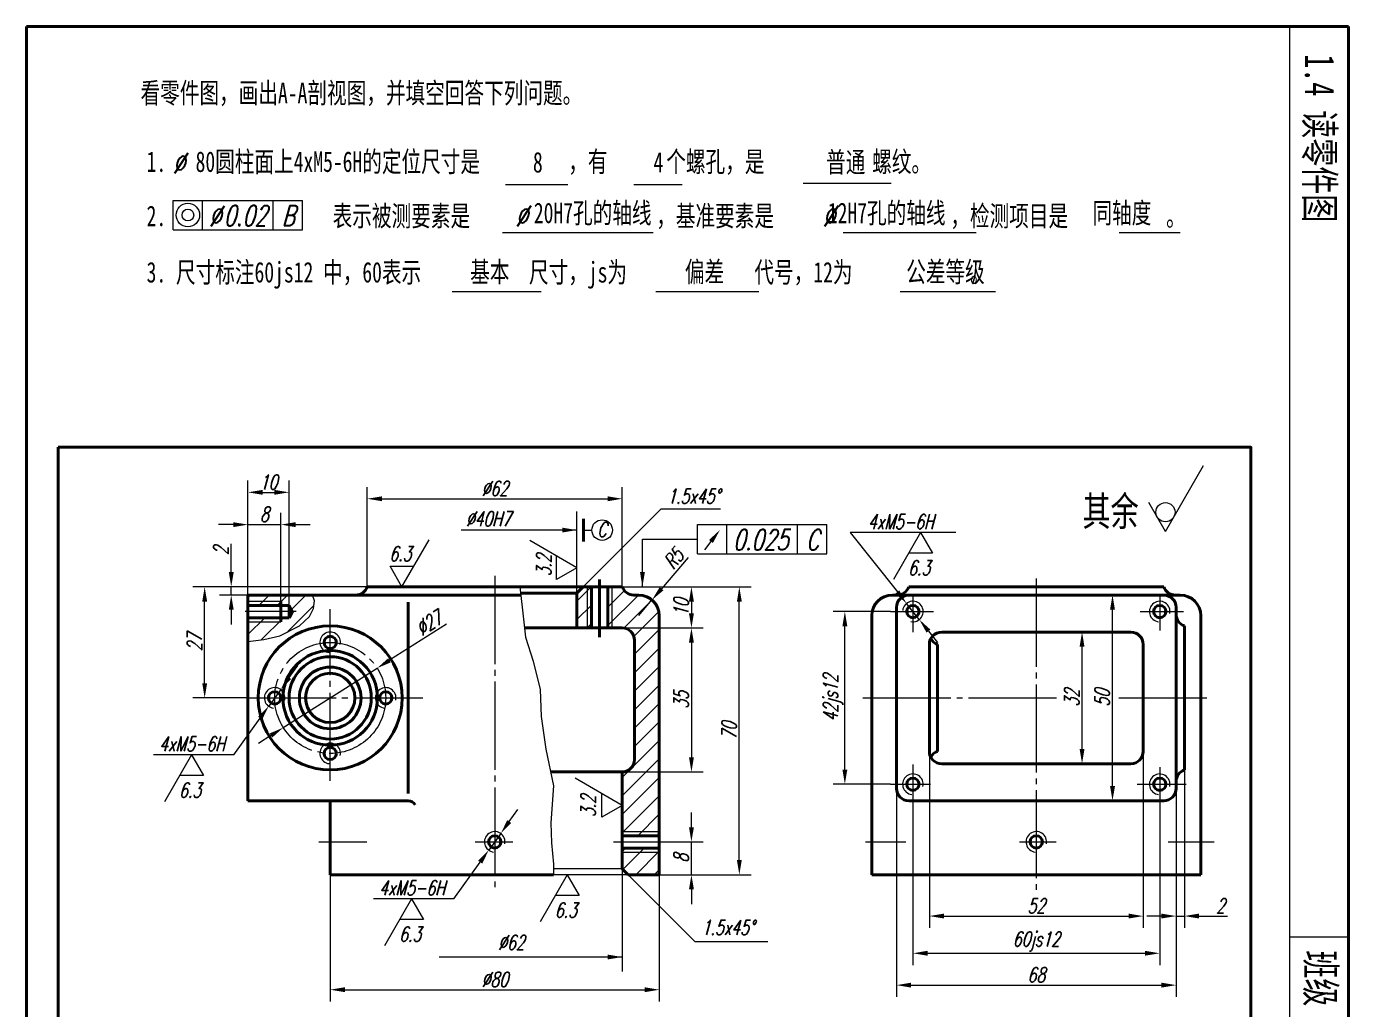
# Model space of a CAD drawing. Header units: millimetres. Extents: x -523 to 2676, y -549 to 1097.
# Drawn here: x 2451.5 to 2676.5, y 735.6 to 902.9 of the extents above; entities that cross this region are included whole.
import ezdxf

# ---------------------------------------------------------------- set-up
doc = ezdxf.new("R2010")
doc.units = ezdxf.units.MM
doc.header["$PDMODE"] = 33
doc.header["$PDSIZE"] = 1.5
doc.linetypes.add('myCENTER', pattern=[18, 15, -1, 1, -1])
for name, color, linetype, lineweight in [('中心线', 7, 'myCENTER', 25), ('剖面线', 7, 'Continuous', 25), ('尺寸', 7, 'Continuous', 25), ('文字', 7, 'Continuous', 25), ('标注', 7, 'Continuous', 25), ('标题文字', 7, 'Continuous', 25), ('答案文字', 1, 'Continuous', 25), ('粗实线', 7, 'Continuous', 50), ('细实线', 7, 'Continuous', 25)]:
    doc.layers.add(name, color=color, linetype=linetype, lineweight=lineweight)
doc.styles.add('字母标注-3.5号', font='txt.shx', dxfattribs={"width": 0.7, "oblique": 15, "height": 3.5})
doc.styles.add('尺寸文字1-2.5号', font='txt.shx', dxfattribs={"width": 0.7, "oblique": 15, "height": 2.5})
doc.styles.add('标题汉字1-5号', font='SimSun.ttf', dxfattribs={"width": 0.7, "height": 5})
doc.styles.add('标题汉字2-3.5号', font='SimSun.ttf', dxfattribs={"width": 0.7, "height": 3.5})
doc.dimstyles.new('尺寸25', dxfattribs={"dimtxt": 2.5, "dimasz": 2.5, "dimexe": 2, "dimexo": 0, "dimgap": 0.5, "dimtad": 1, "dimdec": 0, "dimdsep": 46, "dimtxsty": '尺寸文字1-2.5号', "dimcen": 0, "dimadec": 0, "dimazin": 0, "dimtol": 1, "dimtp": 0.039, "dimtfac": 0.6, "dimtdec": 3, "dimtmove": 0, "dimatfit": 3, "dimfxl": 0, "dimarcsym": 0})
pattern_1 = [(45, (540.0265, 591.5177), (-1.5715448, 1.5715448), [])]

# ---------------------------------------------------------------- blocks, each defined once
blk = doc.blocks.new('*D193')
at = {"layer": 'Defpoints', "color": 0}
for p in [(2552.85, 822.49), (2509.45, 807.5), (2552.85, 807.5)]:
    blk.add_point(p, dxfattribs=at)
at = {"layer": '尺寸', "color": 0, "lineweight": -2}
for p, q in [((2509.45, 807.5), (2509.45, 824.49)), ((2552.85, 807.5), (2552.85, 824.49)), ((2511.95, 822.49), (2550.35, 822.49))]:
    blk.add_line(p, q, dxfattribs=at)
at = {"layer": '尺寸', "color": 0}
for points in [[(2511.95, 822.9), (2511.95, 822.07), (2509.45, 822.49)], [(2550.35, 822.9), (2550.35, 822.07), (2552.85, 822.49)]]:
    blk.add_solid(points, dxfattribs=at)
at = {"layer": '尺寸', "color": 0, "insert": (2531.15, 824.24), "char_height": 2.5, "attachment_point": 5, "style": '尺寸文字1-2.5号'}
blk.add_mtext('%%C62', dxfattribs=at)
blk = doc.blocks.new('*D194')
at = {"layer": 'Defpoints', "color": 0}
for p in [(2557.91, 805.27), (2555.65, 802.6)]:
    blk.add_point(p, dxfattribs=at)
at = {"layer": '尺寸', "color": 0, "lineweight": -2}
for p, q in [((2564.07, 812.5), (2559.53, 807.17)), ((2555.65, 802.6), (2557.91, 805.27))]:
    blk.add_line(p, q, dxfattribs=at)
at = {"layer": '尺寸', "color": 0}
blk.add_solid([(2559.22, 807.44), (2559.85, 806.9), (2557.91, 805.27)], dxfattribs=at)
at = {"layer": '尺寸', "color": 0, "insert": (2561.59, 812.28), "char_height": 2.5, "attachment_point": 5, "rotation": 49.6071, "style": '尺寸文字1-2.5号'}
blk.add_mtext('R5', dxfattribs=at)
blk = doc.blocks.new('*D195')
at = {"layer": 'Defpoints', "color": 0}
for p in [(2561.02, 764.1), (2564.62, 764.1), (2559.15, 758.5)]:
    blk.add_point(p, dxfattribs=at)
at = {"layer": '尺寸', "color": 0, "lineweight": -2}
for p, q in [((2564.62, 766.6), (2564.62, 769.1)), ((2561.02, 764.1), (2566.62, 764.1)), ((2564.62, 758.5), (2564.62, 764.1)), ((2559.15, 758.5), (2566.62, 758.5)), ((2564.62, 756), (2564.62, 753.5))]:
    blk.add_line(p, q, dxfattribs=at)
at = {"layer": '尺寸', "color": 0}
for points in [[(2564.2, 766.6), (2565.04, 766.6), (2564.62, 764.1)], [(2564.2, 756), (2565.04, 756), (2564.62, 758.5)]]:
    blk.add_solid(points, dxfattribs=at)
at = {"layer": '尺寸', "color": 0, "insert": (2562.87, 761.3), "char_height": 2.5, "attachment_point": 5, "rotation": 90, "style": '尺寸文字1-2.5号'}
blk.add_mtext('8', dxfattribs=at)
blk = doc.blocks.new('*D123')
at = {"layer": 'Defpoints', "color": 0}
for p in [(2552.85, 807.5), (2572.77, 807.5), (2566.62, 758.5)]:
    blk.add_point(p, dxfattribs=at)
at = {"layer": '尺寸', "color": 0, "lineweight": -2}
for p, q in [((2552.85, 807.5), (2574.77, 807.5)), ((2572.77, 761), (2572.77, 805)), ((2566.62, 758.5), (2574.77, 758.5))]:
    blk.add_line(p, q, dxfattribs=at)
at = {"layer": '尺寸', "color": 0}
for points in [[(2572.36, 805), (2573.19, 805), (2572.77, 807.5)], [(2572.36, 761), (2573.19, 761), (2572.77, 758.5)]]:
    blk.add_solid(points, dxfattribs=at)
at = {"layer": '尺寸', "color": 0, "insert": (2571.02, 783), "char_height": 2.5, "attachment_point": 5, "rotation": 90, "style": '尺寸文字1-2.5号'}
blk.add_mtext('70', dxfattribs=at)
blk = doc.blocks.new('*D196')
at = {"layer": 'Defpoints', "color": 0}
for p in [(2552.85, 807.5), (2552.85, 800.5), (2564.62, 800.5)]:
    blk.add_point(p, dxfattribs=at)
at = {"layer": '尺寸', "color": 0, "lineweight": -2}
for p, q in [((2552.85, 807.5), (2566.62, 807.5)), ((2564.62, 805), (2564.62, 803)), ((2552.85, 800.5), (2566.62, 800.5))]:
    blk.add_line(p, q, dxfattribs=at)
at = {"layer": '尺寸', "color": 0}
for points in [[(2564.2, 805), (2565.04, 805), (2564.62, 807.5)], [(2564.2, 803), (2565.04, 803), (2564.62, 800.5)]]:
    blk.add_solid(points, dxfattribs=at)
at = {"layer": '尺寸', "color": 0, "insert": (2562.87, 804), "char_height": 2.5, "attachment_point": 5, "rotation": 90, "style": '尺寸文字1-2.5号'}
blk.add_mtext('10', dxfattribs=at)
blk = doc.blocks.new('*D197')
at = {"layer": 'Defpoints', "color": 0}
for p in [(2559.15, 800.5), (2552.85, 776), (2564.62, 776)]:
    blk.add_point(p, dxfattribs=at)
at = {"layer": '尺寸', "color": 0, "lineweight": -2}
for p, q in [((2559.15, 800.5), (2566.62, 800.5)), ((2564.62, 798), (2564.62, 778.5)), ((2552.85, 776), (2566.62, 776))]:
    blk.add_line(p, q, dxfattribs=at)
at = {"layer": '尺寸', "color": 0}
for points in [[(2564.2, 798), (2565.04, 798), (2564.62, 800.5)], [(2564.2, 778.5), (2565.04, 778.5), (2564.62, 776)]]:
    blk.add_solid(points, dxfattribs=at)
at = {"layer": '尺寸', "color": 0, "insert": (2562.87, 788.25), "char_height": 2.5, "attachment_point": 5, "rotation": 90, "style": '尺寸文字1-2.5号'}
blk.add_mtext('35', dxfattribs=at)
blk = doc.blocks.new('*D198')
at = {"layer": 'Defpoints', "color": 0}
for p in [(2486.3, 807.5), (2489.15, 806.1), (2509.45, 807.5)]:
    blk.add_point(p, dxfattribs=at)
at = {"layer": '尺寸', "color": 0, "lineweight": -2}
for p, q in [((2486.3, 810), (2486.3, 814.82)), ((2509.45, 807.5), (2484.3, 807.5)), ((2489.15, 806.1), (2484.3, 806.1)), ((2486.3, 806.1), (2486.3, 807.5)), ((2486.3, 803.6), (2486.3, 801.1))]:
    blk.add_line(p, q, dxfattribs=at)
at = {"layer": '尺寸', "color": 0}
for points in [[(2485.89, 810), (2486.72, 810), (2486.3, 807.5)], [(2485.89, 803.6), (2486.72, 803.6), (2486.3, 806.1)]]:
    blk.add_solid(points, dxfattribs=at)
at = {"layer": '尺寸', "color": 0, "insert": (2484.55, 813.66), "char_height": 2.5, "attachment_point": 5, "rotation": 90, "style": '尺寸文字1-2.5号'}
blk.add_mtext('2', dxfattribs=at)
blk = doc.blocks.new('*D199')
at = {"layer": 'Defpoints', "color": 0}
for p in [(2481.78, 807.5), (2484.3, 807.5), (2489.15, 788.6)]:
    blk.add_point(p, dxfattribs=at)
at = {"layer": '尺寸', "color": 0, "lineweight": -2}
for p, q in [((2484.3, 807.5), (2479.78, 807.5)), ((2481.78, 791.1), (2481.78, 805)), ((2489.15, 788.6), (2479.78, 788.6))]:
    blk.add_line(p, q, dxfattribs=at)
at = {"layer": '尺寸', "color": 0}
for points in [[(2481.37, 805), (2482.2, 805), (2481.78, 807.5)], [(2481.37, 791.1), (2482.2, 791.1), (2481.78, 788.6)]]:
    blk.add_solid(points, dxfattribs=at)
at = {"layer": '尺寸', "color": 0, "insert": (2480.03, 798.05), "char_height": 2.5, "attachment_point": 5, "rotation": 90, "style": '尺寸文字1-2.5号'}
blk.add_mtext('27', dxfattribs=at)
blk = doc.blocks.new('*D200')
at = {"layer": 'Defpoints', "color": 0}
for p in [(2494.75, 818.09), (2489.15, 806.1), (2494.75, 805.05)]:
    blk.add_point(p, dxfattribs=at)
at = {"layer": '尺寸', "color": 0, "lineweight": -2}
for p, q in [((2489.15, 806.1), (2489.15, 820.09)), ((2494.75, 805.05), (2494.75, 820.09)), ((2486.65, 818.09), (2484.15, 818.09)), ((2489.15, 818.09), (2494.75, 818.09)), ((2497.25, 818.09), (2499.75, 818.09))]:
    blk.add_line(p, q, dxfattribs=at)
at = {"layer": '尺寸', "color": 0}
for points in [[(2486.65, 818.5), (2486.65, 817.67), (2489.15, 818.09)], [(2497.25, 818.5), (2497.25, 817.67), (2494.75, 818.09)]]:
    blk.add_solid(points, dxfattribs=at)
at = {"layer": '尺寸', "color": 0, "insert": (2491.95, 819.84), "char_height": 2.5, "attachment_point": 5, "style": '尺寸文字1-2.5号'}
blk.add_mtext('8', dxfattribs=at)
blk = doc.blocks.new('*D201')
at = {"layer": 'Defpoints', "color": 0}
for p in [(2496.15, 823.58), (2489.15, 820.09), (2496.15, 804.35)]:
    blk.add_point(p, dxfattribs=at)
at = {"layer": '尺寸', "color": 0, "lineweight": -2}
for p, q in [((2489.15, 820.09), (2489.15, 825.58)), ((2491.65, 823.58), (2493.65, 823.58)), ((2496.15, 804.35), (2496.15, 825.58))]:
    blk.add_line(p, q, dxfattribs=at)
at = {"layer": '尺寸', "color": 0}
for points in [[(2491.65, 824), (2491.65, 823.17), (2489.15, 823.58)], [(2493.65, 824), (2493.65, 823.17), (2496.15, 823.58)]]:
    blk.add_solid(points, dxfattribs=at)
at = {"layer": '尺寸', "color": 0, "insert": (2492.65, 825.33), "char_height": 2.5, "attachment_point": 5, "style": '尺寸文字1-2.5号'}
blk.add_mtext('10', dxfattribs=at)
blk = doc.blocks.new('*D202')
at = {"layer": 'Defpoints', "color": 0}
for p in [(2511.13, 793.66), (2495.16, 783.54)]:
    blk.add_point(p, dxfattribs=at)
at = {"layer": '尺寸', "color": 0, "lineweight": -2}
for p, q in [((2522.95, 801.15), (2513.24, 795)), ((2495.16, 783.54), (2511.13, 793.66)), ((2493.05, 782.2), (2490.94, 780.86))]:
    blk.add_line(p, q, dxfattribs=at)
at = {"layer": '尺寸', "color": 0}
for points in [[(2513.02, 795.35), (2513.46, 794.65), (2511.13, 793.66)], [(2492.83, 782.55), (2493.28, 781.85), (2495.16, 783.54)]]:
    blk.add_solid(points, dxfattribs=at)
at = {"layer": '尺寸', "color": 0, "insert": (2519.95, 801.33), "char_height": 2.5, "attachment_point": 5, "rotation": 32.3729, "style": '尺寸文字1-2.5号'}
blk.add_mtext('%%c27', dxfattribs=at)
blk = doc.blocks.new('*D203')
at = {"layer": 'Defpoints', "color": 0}
for p in [(2494.72, 790.02), (2492.68, 787.18)]:
    blk.add_point(p, dxfattribs=at)
at = {"layer": '尺寸', "color": 0, "lineweight": -2}
for p, q in [((2496.17, 792.05), (2497.63, 794.09)), ((2494.72, 790.02), (2492.68, 787.18)), ((2486.75, 778.91), (2491.22, 785.15))]:
    blk.add_line(p, q, dxfattribs=at)
at = {"layer": '尺寸', "color": 0}
for points in [[(2495.83, 792.3), (2496.51, 791.81), (2494.72, 790.02)], [(2490.88, 785.39), (2491.56, 784.9), (2492.68, 787.18)]]:
    blk.add_solid(points, dxfattribs=at)
blk = doc.blocks.new('*D124')
at = {"layer": 'Defpoints', "color": 0}
for p in [(2532.17, 765.52), (2530.13, 762.68)]:
    blk.add_point(p, dxfattribs=at)
at = {"layer": '尺寸', "color": 0, "lineweight": -2}
for p, q in [((2533.62, 767.55), (2535.08, 769.59)), ((2532.17, 765.52), (2530.13, 762.68)), ((2524.2, 754.41), (2528.67, 760.65))]:
    blk.add_line(p, q, dxfattribs=at)
at = {"layer": '尺寸', "color": 0}
for points in [[(2533.28, 767.8), (2533.96, 767.31), (2532.17, 765.52)], [(2528.33, 760.89), (2529.01, 760.4), (2530.13, 762.68)]]:
    blk.add_solid(points, dxfattribs=at)
blk = doc.blocks.new('*D204')
at = {"layer": 'Defpoints', "color": 0}
for p in [(2503.15, 758.5), (2559.15, 758.5), (2559.15, 738.94)]:
    blk.add_point(p, dxfattribs=at)
at = {"layer": '尺寸', "color": 0, "lineweight": -2}
for p, q in [((2503.15, 758.5), (2503.15, 736.94)), ((2559.15, 758.5), (2559.15, 736.94)), ((2505.65, 738.94), (2556.65, 738.94))]:
    blk.add_line(p, q, dxfattribs=at)
at = {"layer": '尺寸', "color": 0}
for points in [[(2505.65, 739.36), (2505.65, 738.52), (2503.15, 738.94)], [(2556.65, 739.36), (2556.65, 738.52), (2559.15, 738.94)]]:
    blk.add_solid(points, dxfattribs=at)
at = {"layer": '尺寸', "color": 0, "insert": (2531.15, 740.69), "char_height": 2.5, "attachment_point": 5, "style": '尺寸文字1-2.5号'}
blk.add_mtext('%%c80', dxfattribs=at)
blk = doc.blocks.new('*D205')
at = {"layer": 'Defpoints', "color": 0}
for p in [(2601.22, 804.67), (2603.4, 801.93)]:
    blk.add_point(p, dxfattribs=at)
at = {"layer": '尺寸', "color": 0, "lineweight": -2}
for p, q in [((2591.64, 816.74), (2599.67, 806.63)), ((2603.4, 801.93), (2601.22, 804.67)), ((2604.95, 799.97), (2606.51, 798.01))]:
    blk.add_line(p, q, dxfattribs=at)
at = {"layer": '尺寸', "color": 0}
for points in [[(2600, 806.89), (2599.34, 806.37), (2601.22, 804.67)], [(2605.28, 800.23), (2604.63, 799.71), (2603.4, 801.93)]]:
    blk.add_solid(points, dxfattribs=at)
blk = doc.blocks.new('*D206')
at = {"layer": 'Defpoints', "color": 0}
for p in [(2590.73, 803.3), (2598.51, 803.3), (2598.51, 773.9)]:
    blk.add_point(p, dxfattribs=at)
at = {"layer": '尺寸', "color": 0, "lineweight": -2}
for p, q in [((2598.51, 803.3), (2588.73, 803.3)), ((2590.73, 776.4), (2590.73, 800.8)), ((2598.51, 773.9), (2588.73, 773.9))]:
    blk.add_line(p, q, dxfattribs=at)
at = {"layer": '尺寸', "color": 0}
for points in [[(2590.32, 800.8), (2591.15, 800.8), (2590.73, 803.3)], [(2590.32, 776.4), (2591.15, 776.4), (2590.73, 773.9)]]:
    blk.add_solid(points, dxfattribs=at)
at = {"layer": '尺寸', "color": 0, "insert": (2588.72, 788.6), "char_height": 2.5, "attachment_point": 5, "rotation": 90, "style": '尺寸文字1-2.5号'}
blk.add_mtext('42js12', dxfattribs=at)
blk = doc.blocks.new('*D207')
at = {"layer": 'Defpoints', "color": 0}
for p in [(2631.1, 799.8), (2631.81, 799.8), (2631.45, 777.4)]:
    blk.add_point(p, dxfattribs=at)
at = {"layer": '尺寸', "color": 0, "lineweight": -2}
for p, q in [((2631.81, 799.8), (2629.1, 799.8)), ((2631.1, 779.9), (2631.1, 797.3)), ((2631.45, 777.4), (2629.1, 777.4))]:
    blk.add_line(p, q, dxfattribs=at)
at = {"layer": '尺寸', "color": 0}
for points in [[(2630.68, 797.3), (2631.51, 797.3), (2631.1, 799.8)], [(2630.68, 779.9), (2631.51, 779.9), (2631.1, 777.4)]]:
    blk.add_solid(points, dxfattribs=at)
at = {"layer": '尺寸', "color": 0, "insert": (2629.35, 788.6), "char_height": 2.5, "attachment_point": 5, "rotation": 90, "style": '尺寸文字1-2.5号'}
blk.add_mtext('32', dxfattribs=at)
blk = doc.blocks.new('*D208')
at = {"layer": 'Defpoints', "color": 0}
for p in [(2636.28, 806.1), (2636.81, 806.1), (2636.81, 771.1)]:
    blk.add_point(p, dxfattribs=at)
at = {"layer": '尺寸', "color": 0, "lineweight": -2}
for p, q in [((2636.81, 806.1), (2634.28, 806.1)), ((2636.28, 773.6), (2636.28, 803.6)), ((2636.81, 771.1), (2634.28, 771.1))]:
    blk.add_line(p, q, dxfattribs=at)
at = {"layer": '尺寸', "color": 0}
for points in [[(2635.86, 803.6), (2636.7, 803.6), (2636.28, 806.1)], [(2635.86, 773.6), (2636.7, 773.6), (2636.28, 771.1)]]:
    blk.add_solid(points, dxfattribs=at)
at = {"layer": '尺寸', "color": 0, "insert": (2634.53, 788.6), "char_height": 2.5, "attachment_point": 5, "rotation": 90, "style": '尺寸文字1-2.5号'}
blk.add_mtext('50', dxfattribs=at)
blk = doc.blocks.new('*D209')
at = {"layer": 'Defpoints', "color": 0}
for p in [(2605.11, 779.5), (2641.51, 779.5), (2641.51, 751.47)]:
    blk.add_point(p, dxfattribs=at)
at = {"layer": '尺寸', "color": 0, "lineweight": -2}
for p, q in [((2605.11, 779.5), (2605.11, 749.47)), ((2641.51, 779.5), (2641.51, 749.47)), ((2607.61, 751.47), (2639.01, 751.47))]:
    blk.add_line(p, q, dxfattribs=at)
at = {"layer": '尺寸', "color": 0}
for points in [[(2607.61, 751.89), (2607.61, 751.06), (2605.11, 751.47)], [(2639.01, 751.89), (2639.01, 751.06), (2641.51, 751.47)]]:
    blk.add_solid(points, dxfattribs=at)
at = {"layer": '尺寸', "color": 0, "insert": (2623.31, 753.22), "char_height": 2.5, "attachment_point": 5, "style": '尺寸文字1-2.5号'}
blk.add_mtext('52', dxfattribs=at)
blk = doc.blocks.new('*D210')
at = {"layer": 'Defpoints', "color": 0}
for p in [(2602.31, 770.02), (2644.31, 769.54), (2644.31, 745.14)]:
    blk.add_point(p, dxfattribs=at)
at = {"layer": '尺寸', "color": 0, "lineweight": -2}
for p, q in [((2602.31, 770.02), (2602.31, 743.14)), ((2644.31, 769.54), (2644.31, 743.14)), ((2604.81, 745.14), (2641.81, 745.14))]:
    blk.add_line(p, q, dxfattribs=at)
at = {"layer": '尺寸', "color": 0}
for points in [[(2604.81, 745.56), (2604.81, 744.73), (2602.31, 745.14)], [(2641.81, 745.56), (2641.81, 744.73), (2644.31, 745.14)]]:
    blk.add_solid(points, dxfattribs=at)
at = {"layer": '尺寸', "color": 0, "insert": (2623.31, 747.15), "char_height": 2.5, "attachment_point": 5, "style": '尺寸文字1-2.5号'}
blk.add_mtext('60js12', dxfattribs=at)
blk = doc.blocks.new('*D211')
at = {"layer": 'Defpoints', "color": 0}
for p in [(2599.51, 773.2), (2647.11, 773.2), (2647.11, 739.72)]:
    blk.add_point(p, dxfattribs=at)
at = {"layer": '尺寸', "color": 0, "lineweight": -2}
for p, q in [((2599.51, 773.2), (2599.51, 737.72)), ((2647.11, 773.2), (2647.11, 737.72)), ((2602.01, 739.72), (2644.61, 739.72))]:
    blk.add_line(p, q, dxfattribs=at)
at = {"layer": '尺寸', "color": 0}
for points in [[(2602.01, 740.13), (2602.01, 739.3), (2599.51, 739.72)], [(2644.61, 740.13), (2644.61, 739.3), (2647.11, 739.72)]]:
    blk.add_solid(points, dxfattribs=at)
at = {"layer": '尺寸', "color": 0, "insert": (2623.31, 741.47), "char_height": 2.5, "attachment_point": 5, "style": '尺寸文字1-2.5号'}
blk.add_mtext('68', dxfattribs=at)
blk = doc.blocks.new('*D212')
at = {"layer": 'Defpoints', "color": 0}
for p in [(2648.51, 776.35), (2647.11, 758.5), (2648.51, 751.47)]:
    blk.add_point(p, dxfattribs=at)
at = {"layer": '尺寸', "color": 0, "lineweight": -2}
for p, q in [((2648.51, 776.35), (2648.51, 749.47)), ((2647.11, 758.5), (2647.11, 749.47)), ((2644.61, 751.47), (2642.11, 751.47)), ((2647.11, 751.47), (2648.51, 751.47)), ((2651.01, 751.47), (2655.83, 751.47))]:
    blk.add_line(p, q, dxfattribs=at)
at = {"layer": '尺寸', "color": 0}
for points in [[(2644.61, 751.89), (2644.61, 751.06), (2647.11, 751.47)], [(2651.01, 751.89), (2651.01, 751.06), (2648.51, 751.47)]]:
    blk.add_solid(points, dxfattribs=at)
at = {"layer": '尺寸', "color": 0, "insert": (2654.67, 753.22), "char_height": 2.5, "attachment_point": 5, "style": '尺寸文字1-2.5号'}
blk.add_mtext('2', dxfattribs=at)

msp = doc.modelspace()

# ---------------------------------------------------------------- hatches: boundary and pattern name
at = {"layer": '剖面线'}
h = msp.add_hatch(dxfattribs=at)
h.set_pattern_fill('ANSI31', color=256, scale=0.7, style=0)
h.set_pattern_definition(pattern_1)
h.paths.add_polyline_path([(2500.291, 803.842), (2500.488, 805.092), (2500.159, 806.1), (2489.145, 806.1), (2489.145, 804.35), (2496.145, 804.35), (2496.752, 803.3), (2496.145, 802.25), (2489.145, 802.25), (2489.145, 798.186), (2491.859, 798.515), (2494.56, 799.173), (2497.919, 800.883), (2499.632, 802.461)])
h = msp.add_hatch(dxfattribs=at)
h.set_pattern_fill('ANSI31', color=256, scale=0.7, style=0)
h.set_pattern_definition(pattern_1)
h.paths.add_polyline_path([(2547.595, 807.5), (2546.195, 807.5), (2545.145, 806.45), (2545.145, 800.5), (2547.595, 800.5)])
h.paths.add_polyline_path([(2559.145, 802.6, 0.4142136), (2555.645, 806.1), (2554.825, 806.1, -0.3178372), (2552.845, 807.5), (2550.395, 807.5), (2550.395, 800.5), (2552.845, 800.5, -0.4142136), (2554.945, 798.4), (2554.945, 778.1, -0.4142136), (2552.845, 776), (2552.845, 765.15), (2559.145, 765.15)])
h.paths.add_polyline_path([(2559.145, 763.05), (2552.845, 763.05), (2552.845, 759.5), (2553.845, 758.5), (2559.145, 758.5)])

# ---------------------------------------------------------------- linework, layer by layer
at = {"layer": '中心线'}
for p, q in [((2531.145, 809.368), (2531.145, 755.931)), ((2623.311, 808.902), (2623.311, 755.931)), ((2602.311, 806.1), (2602.311, 799.801)), ((2644.311, 806.1), (2644.311, 800.044)), ((2497.364, 803.3), (2488.676, 803.3)), ((2503.145, 774.486), (2503.145, 803.727)), ((2598.511, 803.3), (2605.813, 803.3)), ((2640.976, 803.3), (2648.378, 803.3)), ((2489.145, 788.6), (2518.918, 788.6)), ((2593.767, 788.6), (2627.344, 788.6)), ((2637.351, 788.6), (2653.124, 788.6)), ((2602.311, 777.284), (2602.311, 770.02)), ((2644.311, 776.799), (2644.311, 769.536)), ((2598.511, 773.9), (2605.328, 773.9)), ((2640.491, 773.9), (2648.813, 773.9)), ((2501.189, 764.1), (2509.381, 764.1)), ((2527.825, 764.1), (2534.247, 764.1)), ((2551.373, 764.1), (2561.018, 764.1)), ((2594.227, 764.1), (2601.129, 764.1)), ((2620.455, 764.1), (2626.667, 764.1)), ((2645.762, 764.1), (2653.566, 764.1))]:
    msp.add_line(p, q, dxfattribs=at)
msp.add_circle((2503.145, 788.6), 9.45, dxfattribs=at)
at = {"layer": '尺寸'}
for p, q in [((2476.427, 873.267), (2498.446, 873.267)), ((2476.427, 868.267), (2476.427, 873.267)), ((2481.427, 868.267), (2481.427, 873.267)), ((2493.446, 868.267), (2493.446, 873.267)), ((2498.446, 868.267), (2498.446, 873.267)), ((2476.427, 868.267), (2498.446, 868.267)), ((2546.195, 807.5), (2559.484, 820.789)), ((2559.484, 820.789), (2569.583, 820.789)), ((2565.642, 818.123), (2587.661, 818.123)), ((2565.642, 813.123), (2565.642, 818.123)), ((2570.642, 813.123), (2570.642, 818.123)), ((2582.661, 813.123), (2582.661, 818.123)), ((2587.661, 813.123), (2587.661, 818.123)), ((2609.622, 816.743), (2591.642, 816.743)), ((2565.642, 813.123), (2587.661, 813.123)), ((2486.751, 778.914), (2473.069, 778.914)), ((2552.845, 759.5), (2541.164, 759.5)), ((2553.845, 758.5), (2541.164, 758.5)), ((2552.845, 759.5), (2552.845, 742.037)), ((2553.845, 758.5), (2565.224, 747.121)), ((2524.201, 754.414), (2510.519, 754.414)), ((2565.224, 747.121), (2577.649, 747.121))]:
    msp.add_line(p, q, dxfattribs=at)
msp.add_lwpolyline([(2567.947, 815.222), (2566.837, 813.797)], dxfattribs=at)
msp.add_solid([(2567.618, 815.478), (2569.483, 817.194), (2568.275, 814.965)], dxfattribs=at)
at = {"layer": '文字'}
for p, q in [((2532.954, 875.962), (2543.607, 875.962)), ((2554.828, 875.962), (2563.066, 875.962)), ((2583.616, 876.202), (2598.623, 876.202)), ((2532.451, 867.79), (2558.108, 867.79)), ((2590.458, 867.79), (2613.097, 867.79)), ((2637.426, 867.79), (2647.775, 867.79)), ((2523.878, 857.787), (2539.03, 857.787)), ((2558.581, 857.787), (2576.086, 857.787)), ((2600.151, 857.787), (2616.35, 857.787))]:
    msp.add_line(p, q, dxfattribs=at)
for radius in [2, 1]:
    msp.add_circle((2478.927, 870.767), radius, dxfattribs=at)
at = {"layer": '标注'}
for p, q in [((2645.285, 816.937), (2651.751, 828.137)), ((2645.285, 816.937), (2642.456, 821.837)), ((2546.272, 817.16), (2547.677, 817.16)), ((2515.361, 807.5), (2519.98, 815.5)), ((2545.145, 810.759), (2537.145, 815.377)), ((2603.604, 816.743), (2598.986, 808.743)), ((2603.604, 816.743), (2605.625, 813.243)), ((2541.645, 808.738), (2541.645, 812.779)), ((2605.625, 813.243), (2601.584, 813.243)), ((2513.34, 811), (2517.382, 811)), ((2515.361, 807.5), (2513.34, 811)), ((2545.145, 810.759), (2541.645, 808.738)), ((2479.539, 778.914), (2474.92, 770.914)), ((2479.539, 778.914), (2481.56, 775.414)), ((2481.56, 775.414), (2477.518, 775.414)), ((2552.845, 770.307), (2544.845, 774.926)), ((2549.345, 768.286), (2549.345, 772.327)), ((2552.845, 770.307), (2549.345, 768.286)), ((2543.49, 758.5), (2538.871, 750.5)), ((2543.49, 758.5), (2545.51, 755)), ((2516.989, 754.414), (2512.37, 746.414)), ((2516.989, 754.414), (2519.01, 750.914)), ((2545.51, 755), (2541.469, 755)), ((2519.01, 750.914), (2514.968, 750.914))]:
    msp.add_line(p, q, dxfattribs=at)
for centre, radius in [((2645.285, 820.204), 1.633), ((2549.427, 817.16), 1.75)]:
    msp.add_circle(centre, radius, dxfattribs=at)
at = {"layer": '粗实线'}
for p, q in [((2451.452, 902.868), (2451.452, 592.868)), ((2676.452, 902.868), (2451.452, 902.868)), ((2676.452, 592.868), (2676.452, 902.868)), ((2546.272, 815.206), (2546.272, 819.074)), ((2548.995, 808.724), (2548.995, 798.947)), ((2489.145, 806.1), (2489.145, 771.1)), ((2489.145, 806.1), (2535.575, 806.1)), ((2509.445, 807.5), (2535.4, 807.5)), ((2546.195, 807.5), (2535.4, 807.5)), ((2545.145, 806.45), (2535.531, 806.45)), ((2546.195, 807.5), (2545.145, 806.45)), ((2545.145, 800.5), (2545.145, 806.45)), ((2546.195, 807.5), (2552.845, 807.5)), ((2547.595, 807.5), (2547.595, 800.5)), ((2550.395, 807.5), (2550.395, 800.5)), ((2554.825, 806.1), (2555.645, 806.1)), ((2598.811, 806.1), (2601.611, 806.1)), ((2601.611, 807.5), (2645.011, 807.5)), ((2601.611, 806.1), (2645.011, 806.1)), ((2647.811, 806.1), (2645.011, 806.1)), ((2489.145, 804.35), (2496.145, 804.35)), ((2494.745, 805.05), (2494.745, 801.55)), ((2496.145, 804.35), (2496.145, 802.25)), ((2496.145, 804.35), (2496.752, 803.3)), ((2496.145, 802.25), (2496.752, 803.3)), ((2516.395, 772.326), (2516.395, 804.874)), ((2599.511, 804), (2599.511, 773.2)), ((2647.111, 804), (2647.111, 773.2)), ((2489.145, 802.25), (2496.145, 802.25)), ((2559.145, 758.5), (2559.145, 802.6)), ((2595.311, 758.5), (2595.311, 802.6)), ((2651.311, 758.5), (2651.311, 802.6)), ((2536.22, 800.5), (2552.845, 800.5)), ((2607.211, 799.8), (2639.411, 799.8)), ((2648.511, 800.85), (2648.511, 776.35)), ((2554.945, 798.4), (2554.945, 778.1)), ((2605.111, 797.7), (2605.111, 779.5)), ((2606.511, 797.7), (2606.511, 779.5)), ((2641.511, 797.7), (2641.511, 779.5)), ((2607.211, 777.4), (2639.411, 777.4)), ((2540.661, 776), (2552.845, 776)), ((2552.845, 776), (2552.845, 759.5)), ((2489.145, 771.1), (2516.395, 771.1)), ((2503.145, 758.5), (2503.145, 771.1)), ((2601.611, 771.1), (2645.011, 771.1)), ((2552.845, 765.15), (2559.145, 765.15)), ((2552.845, 763.05), (2559.145, 763.05)), ((2503.145, 758.5), (2541.164, 758.5)), ((2552.845, 759.5), (2553.845, 758.5)), ((2553.845, 758.5), (2559.145, 758.5)), ((2595.311, 758.5), (2651.311, 758.5))]:
    msp.add_line(p, q, dxfattribs=at)
msp.add_lwpolyline([(2456.853, 831.258), (2659.84, 831.258), (2659.84, 598.322), (2456.853, 598.322)], close=True, dxfattribs=at)
for centre, radius in [((2602.311, 803.3), 1.05), ((2644.311, 803.3), 1.05), ((2503.145, 788.6), 12.25), ((2503.145, 798.05), 1.05), ((2503.145, 788.6), 8.05), ((2503.145, 788.6), 7), ((2503.145, 788.6), 5.25), ((2503.145, 788.6), 4.2), ((2493.695, 788.6), 1.05), ((2512.595, 788.6), 1.05), ((2503.145, 779.15), 1.05), ((2602.311, 773.9), 1.05), ((2644.311, 773.9), 1.05), ((2531.145, 764.1), 1.05), ((2623.311, 764.1), 1.05)]:
    msp.add_circle(centre, radius, dxfattribs=at)
for centre, radius, start, end in [((2507.465, 808.2), 2.1, 270, 340.52878), ((2554.825, 808.2), 2.1, 199.47122, 270), ((2555.645, 802.6), 3.5, 0, 90), ((2598.811, 802.6), 3.5, 90, 180), ((2601.611, 804), 2.1, 90, 180), ((2599.631, 808.2), 2.1, 270, 340.52878), ((2646.991, 808.2), 2.1, 199.47122, 270), ((2645.011, 804), 2.1, 0, 90), ((2647.811, 802.6), 3.5, 0, 90), ((2649.211, 802.83), 2.1, 180, 250.52878), ((2552.845, 798.4), 2.1, 0, 90), ((2607.211, 797.7), 2.1, 90, 180), ((2639.411, 797.7), 2.1, 0, 90), ((2607.211, 799.68), 2.1, 208.12551, 250.52878), ((2607.211, 779.5), 2.1, 180, 270), ((2607.211, 777.52), 2.1, 109.47122, 151.87449), ((2639.411, 779.5), 2.1, 270, 0), ((2552.845, 778.1), 2.1, 270, 0), ((2649.211, 774.37), 2.1, 109.47122, 180), ((2601.611, 773.2), 2.1, 180, 270), ((2645.011, 773.2), 2.1, 270, 0), ((2516.395, 769.7), 1.4, 30, 90)]:
    msp.add_arc(centre, radius, start, end, dxfattribs=at)
at = {"layer": '细实线'}
for p, q in [((2666.452, 592.868), (2666.452, 902.868)), ((2545.145, 806.45), (2545.145, 820.309)), ((2546.895, 807.5), (2546.895, 800.5)), ((2551.095, 807.5), (2551.095, 800.5)), ((2489.145, 805.05), (2494.745, 805.05)), ((2489.145, 801.55), (2494.745, 801.55)), ((2552.845, 765.85), (2559.145, 765.85)), ((2552.845, 762.35), (2559.145, 762.35)), ((2676.452, 747.868), (2666.452, 747.868))]:
    msp.add_line(p, q, dxfattribs=at)
for points in [[(2489.145, 798.186), (2491.859, 798.515), (2494.56, 799.173), (2497.919, 800.883), (2499.632, 802.461), (2500.291, 803.842), (2500.488, 805.092), (2500.159, 806.1)], [(2535.4, 807.5), (2535.894, 803.539), (2536.388, 798.935), (2537.705, 794.825), (2538.858, 790.056), (2539.023, 785.453), (2539.846, 779.862), (2541.164, 773.614), (2540.67, 767.366), (2540.834, 763.913), (2541.164, 760.296), (2541.164, 758.5)]]:
    msp.add_lwpolyline(points, dxfattribs=at)
for centre, start, end in [((2602.311, 803.3), 258.07438, 173.7145), ((2644.311, 803.3), 348.07438, 263.7145), ((2503.145, 798.05), 348.07438, 263.7145), ((2493.695, 788.6), 348.07438, 263.7145), ((2512.595, 788.6), 348.07438, 263.7145), ((2503.145, 779.15), 348.07438, 263.7145), ((2602.311, 773.9), 348.07438, 263.7145), ((2644.311, 773.9), 348.07438, 263.7145), ((2531.145, 764.1), 348.07438, 263.7145), ((2623.311, 764.1), 348.07438, 263.7145)]:
    msp.add_arc(centre, 1.75, start, end, dxfattribs=at)

# ---------------------------------------------------------------- texts
at = {"layer": '尺寸', "oblique": 15, "width": 0.7}
for s, height, style, p in [('0.02', 3.5, '字母标注-3.5号', (2485.013, 868.915)), ('B', 3.5, '字母标注-3.5号', (2494.892, 868.915)), ('1.5x45%%D', 2.5, '尺寸文字1-2.5号', (2560.503, 821.664)), ('%%c40H7', 2.5, '尺寸文字1-2.5号', (2526.221, 817.826)), ('4xM5-6H', 2.5, '尺寸文字1-2.5号', (2594.664, 817.342)), ('0.025', 3.5, '字母标注-3.5号', (2571.664, 813.771)), ('C', 3.5, '字母标注-3.5号', (2584.107, 813.771)), ('4xM5-6H', 2.5, '尺寸文字1-2.5号', (2474.032, 779.514)), ('4xM5-6H', 2.5, '尺寸文字1-2.5号', (2511.482, 755.014)), ('1.5x45%%D', 2.5, '尺寸文字1-2.5号', (2566.366, 748.277)), ('%%c62', 2.5, '尺寸文字1-2.5号', (2531.721, 745.731))]:
    msp.add_text(s, height=height, dxfattribs=dict(at, style=style)).set_placement(p)
at = {"layer": '尺寸', "style": '标题汉字1-5号', "width": 0.7}
msp.add_text('其余', height=5, dxfattribs=at).set_placement((2631.179, 817.882))
at = {"layer": '文字', "style": '标题汉字2-3.5号', "width": 0.7}
for s, p in [('看零件图，画出A-A剖视图，并填空回答下列问题。', (2470.867, 889.802)), ('1.   80圆柱面上4xM5-6H的定位尺寸是         ，有      个螺孔，是           螺纹。', (2471.9, 878.109)), ('2.                 表示被测要素是                   ，基准要素是                  ，检测项目是          。', (2471.9, 868.873)), ('3. 尺寸标注60js12 中，60表示           尺寸，js为             代号，12为            。', (2471.9, 859.293))]:
    msp.add_text(s, height=3.5, dxfattribs=at).set_placement(p)
at = {"layer": '文字', "style": '尺寸文字1-2.5号', "oblique": 15, "width": 0.7}
for p in [(2476.317, 877.874), (2482.51, 868.867)]:
    msp.add_text('%%C', height=3.5, dxfattribs=at).set_placement(p)
at = {"layer": '标注', "style": '尺寸文字1-2.5号', "oblique": 15, "width": 0.7}
for s, p in [('C', (2548.591, 815.984)), ('6.3', (2513.208, 811.889)), ('6.3', (2601.486, 809.469)), ('6.3', (2477.42, 771.64)), ('6.3', (2541.371, 751.226)), ('6.3', (2514.87, 747.14))]:
    msp.add_text(s, height=2.5, dxfattribs=at).set_placement(p)
for p in [(2540.756, 809.282), (2548.304, 768.31)]:
    msp.add_text('3.2', height=2.5, rotation=90, dxfattribs=at).set_placement(p)
at = {"layer": '标题文字', "style": '标题汉字1-5号', "width": 0.7}
for s, p in [('1.4 读零件图', (2669.05, 898.134)), ('班级', (2669.216, 745.642))]:
    msp.add_text(s, height=5, rotation=270, dxfattribs=at).set_placement(p)
at = {"layer": '答案文字', "style": '标题汉字2-3.5号', "width": 0.7}
for s, p in [('普通', (2587.544, 878.013)), ('8', (2537.651, 878.013)), ('4', (2558.165, 878.013)), ('20H7孔的轴线                  12H7孔的轴线               同轴度', (2537.802, 869.381)), ('基本', (2526.96, 859.358)), ('偏差', (2563.506, 859.358)), ('公差等级', (2601.17, 859.358))]:
    msp.add_text(s, height=3.5, dxfattribs=at).set_placement(p)
at = {"layer": '答案文字', "style": '尺寸文字1-2.5号', "oblique": 15, "width": 0.7}
for p in [(2534.664, 868.878), (2586.957, 868.878)]:
    msp.add_text('%%C', height=3.5, dxfattribs=at).set_placement(p)

# ---------------------------------------------------------------- dimensions: what is measured, and where the dimension line sits
at = {"layer": '尺寸'}
for base, p1, p2, text, picture, middle in [((2496.145, 823.582), (2489.145, 820.087), (2496.145, 804.35), '10', '*D201', (2492.645, 825.332)), ((2552.845, 822.487), (2509.445, 807.5), (2552.845, 807.5), '%%C62', '*D193', (2531.145, 824.237)), ((2494.745, 818.087), (2489.145, 806.1), (2494.745, 805.05), '8', '*D200', (2491.945, 819.837)), ((2641.511, 751.475), (2605.111, 779.5), (2641.511, 779.5), '52', '*D209', (2623.311, 753.225)), ((2648.511, 751.475), (2647.111, 758.5), (2648.511, 776.35), '2', '*D212', (2654.672, 753.225)), ((2647.111, 739.718), (2599.511, 773.2), (2647.111, 773.2), '68', '*D211', (2623.311, 741.468)), ((2644.311, 745.144), (2602.311, 770.02), (2644.311, 769.536), '60js12', '*D210', (2623.311, 747.154)), ((2559.145, 738.938), (2503.145, 758.5), (2559.145, 758.5), '%%c80', '*D204', (2531.145, 740.688))]:
    dim = msp.add_linear_dim(base=base, p1=p1, p2=p2, text=text, dimstyle='尺寸25', dxfattribs=at)
    dim.commit()
    dim.dimension.update_dxf_attribs({"geometry": picture, "text_midpoint": middle})
for base, p1, p2, text, picture, middle in [((2486.305, 807.5), (2489.145, 806.1), (2509.445, 807.5), '2', '*D198', (2484.555, 813.661)), ((2481.782, 807.5), (2489.145, 788.6), (2484.305, 807.5), '27', '*D199', (2480.032, 798.05)), ((2572.773, 807.5), (2566.62, 758.5), (2552.845, 807.5), '70', '*D123', (2571.023, 783)), ((2564.62, 800.5), (2552.845, 807.5), (2552.845, 800.5), '10', '*D196', (2562.87, 804)), ((2636.278, 806.1), (2636.815, 771.1), (2636.815, 806.1), '50', '*D208', (2634.528, 788.6)), ((2590.734, 803.3), (2598.511, 773.9), (2598.511, 803.3), '42js12', '*D206', (2588.724, 788.6)), ((2564.62, 776), (2559.145, 800.5), (2552.845, 776), '35', '*D197', (2562.87, 788.25)), ((2631.096, 799.8), (2631.454, 777.4), (2631.811, 799.8), '32', '*D207', (2629.346, 788.6)), ((2564.62, 764.1), (2559.145, 758.5), (2561.018, 764.1), '8', '*D195', (2562.87, 761.3))]:
    dim = msp.add_linear_dim(base=base, p1=p1, p2=p2, angle=90, text=text, dimstyle='尺寸25', dxfattribs=at)
    dim.commit()
    dim.dimension.update_dxf_attribs({"geometry": picture, "text_midpoint": middle})
dim = msp.add_radius_dim(center=(2555.645, 802.6), mpoint=(2557.913, 805.265), text='R5', dimstyle='尺寸25', dxfattribs=at)
dim.commit()
dim.dimension.update_dxf_attribs({"geometry": '*D194', "text_midpoint": (2562.92, 811.149), "dimtype": 164})
for p1, p2, text, picture, middle in [((2603.399, 801.929), (2601.223, 804.67), ' ', '*D205', (2591.642, 816.743)), ((2495.164, 783.54), (2511.127, 793.66), '%%c27', '*D202', (2520.89, 799.849)), ((2494.715, 790.022), (2492.676, 787.178), ' ', '*D203', (2486.751, 778.914)), ((2532.165, 765.522), (2530.126, 762.678), ' ', '*D124', (2524.201, 754.414))]:
    dim = msp.add_diameter_dim_2p(p1=p1, p2=p2, text=text, dimstyle='尺寸25', dxfattribs=at)
    dim.commit()
    dim.dimension.update_dxf_attribs({"geometry": picture, "text_midpoint": middle, "dimtype": 163})

# ---------------------------------------------------------------- leaders
for points in [[(2545.145, 817.16), (2525.442, 817.16)], [(2556.28, 807.5), (2556.28, 815.623), (2565.642, 815.623)], [(2552.845, 744.502), (2521.689, 744.502)]]:
    msp.add_leader(points, dimstyle='尺寸25', override={"dimgap": 0.5, "dimtad": 0}, dxfattribs=at)

doc.saveas('drawing.dxf')
